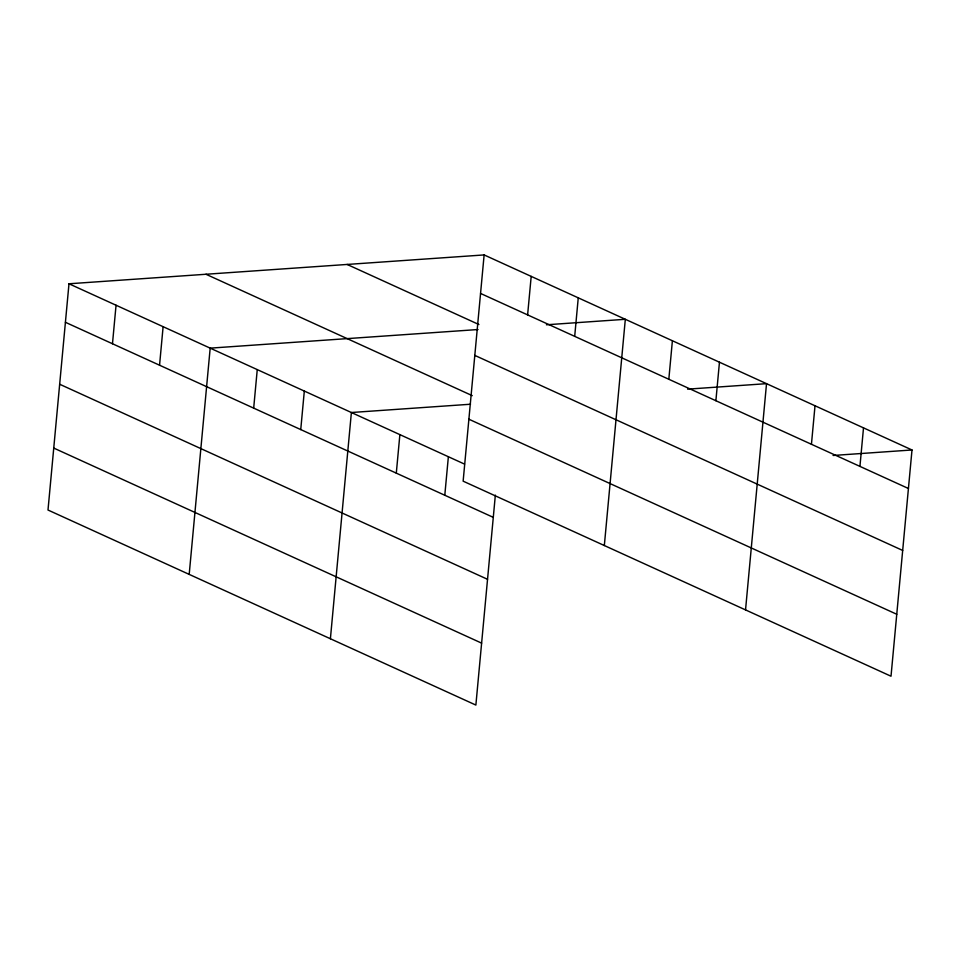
<?xml version="1.0" encoding="UTF-8"?>
<svg xmlns="http://www.w3.org/2000/svg" width="960" height="960" viewBox="0 0 960 960"><rect width="100%" height="100%" fill="white"/><g stroke="black" fill="none" stroke-linecap="round" stroke-linejoin="round"><path stroke-width="1.44" d="M484.128 254.928L463.14 481.164L891.012 676.224L912 449.976L484.128 254.928L68.988 283.776L48 510.024L475.872 705.072L495.348 495.132M112.476 343.752L116.052 305.232M159.552 365.208L163.116 326.688M189.192 574.392L210.18 348.144L478.032 329.532M253.68 408.12L257.256 369.6M300.744 429.576L304.32 391.056M330.396 638.76L351.384 412.512L470.508 404.232M396.3 473.136L399.876 434.628M444.792 495.24L448.368 456.732M527.616 314.892L531.192 276.384M574.692 336.348L578.256 297.84M604.332 545.532L625.32 319.296L546.408 324.78M668.82 379.26L672.396 340.752M715.884 400.716L719.46 362.208M745.536 609.9L766.524 383.664L687.6 389.148M811.44 444.288L815.016 405.768M859.932 466.392L863.508 427.872M833.076 455.472L912 449.976M480.552 293.436L908.424 488.496M347.136 264.444L478.92 324.528M474.804 355.392L902.676 550.44M205.98 274.26L472.248 395.64M468.888 419.22L896.76 614.268M68.988 283.776L464.532 464.1M65.412 322.296L493.284 517.356M59.664 384.24L487.536 579.3M53.748 448.068L481.62 643.128"/></g></svg>
